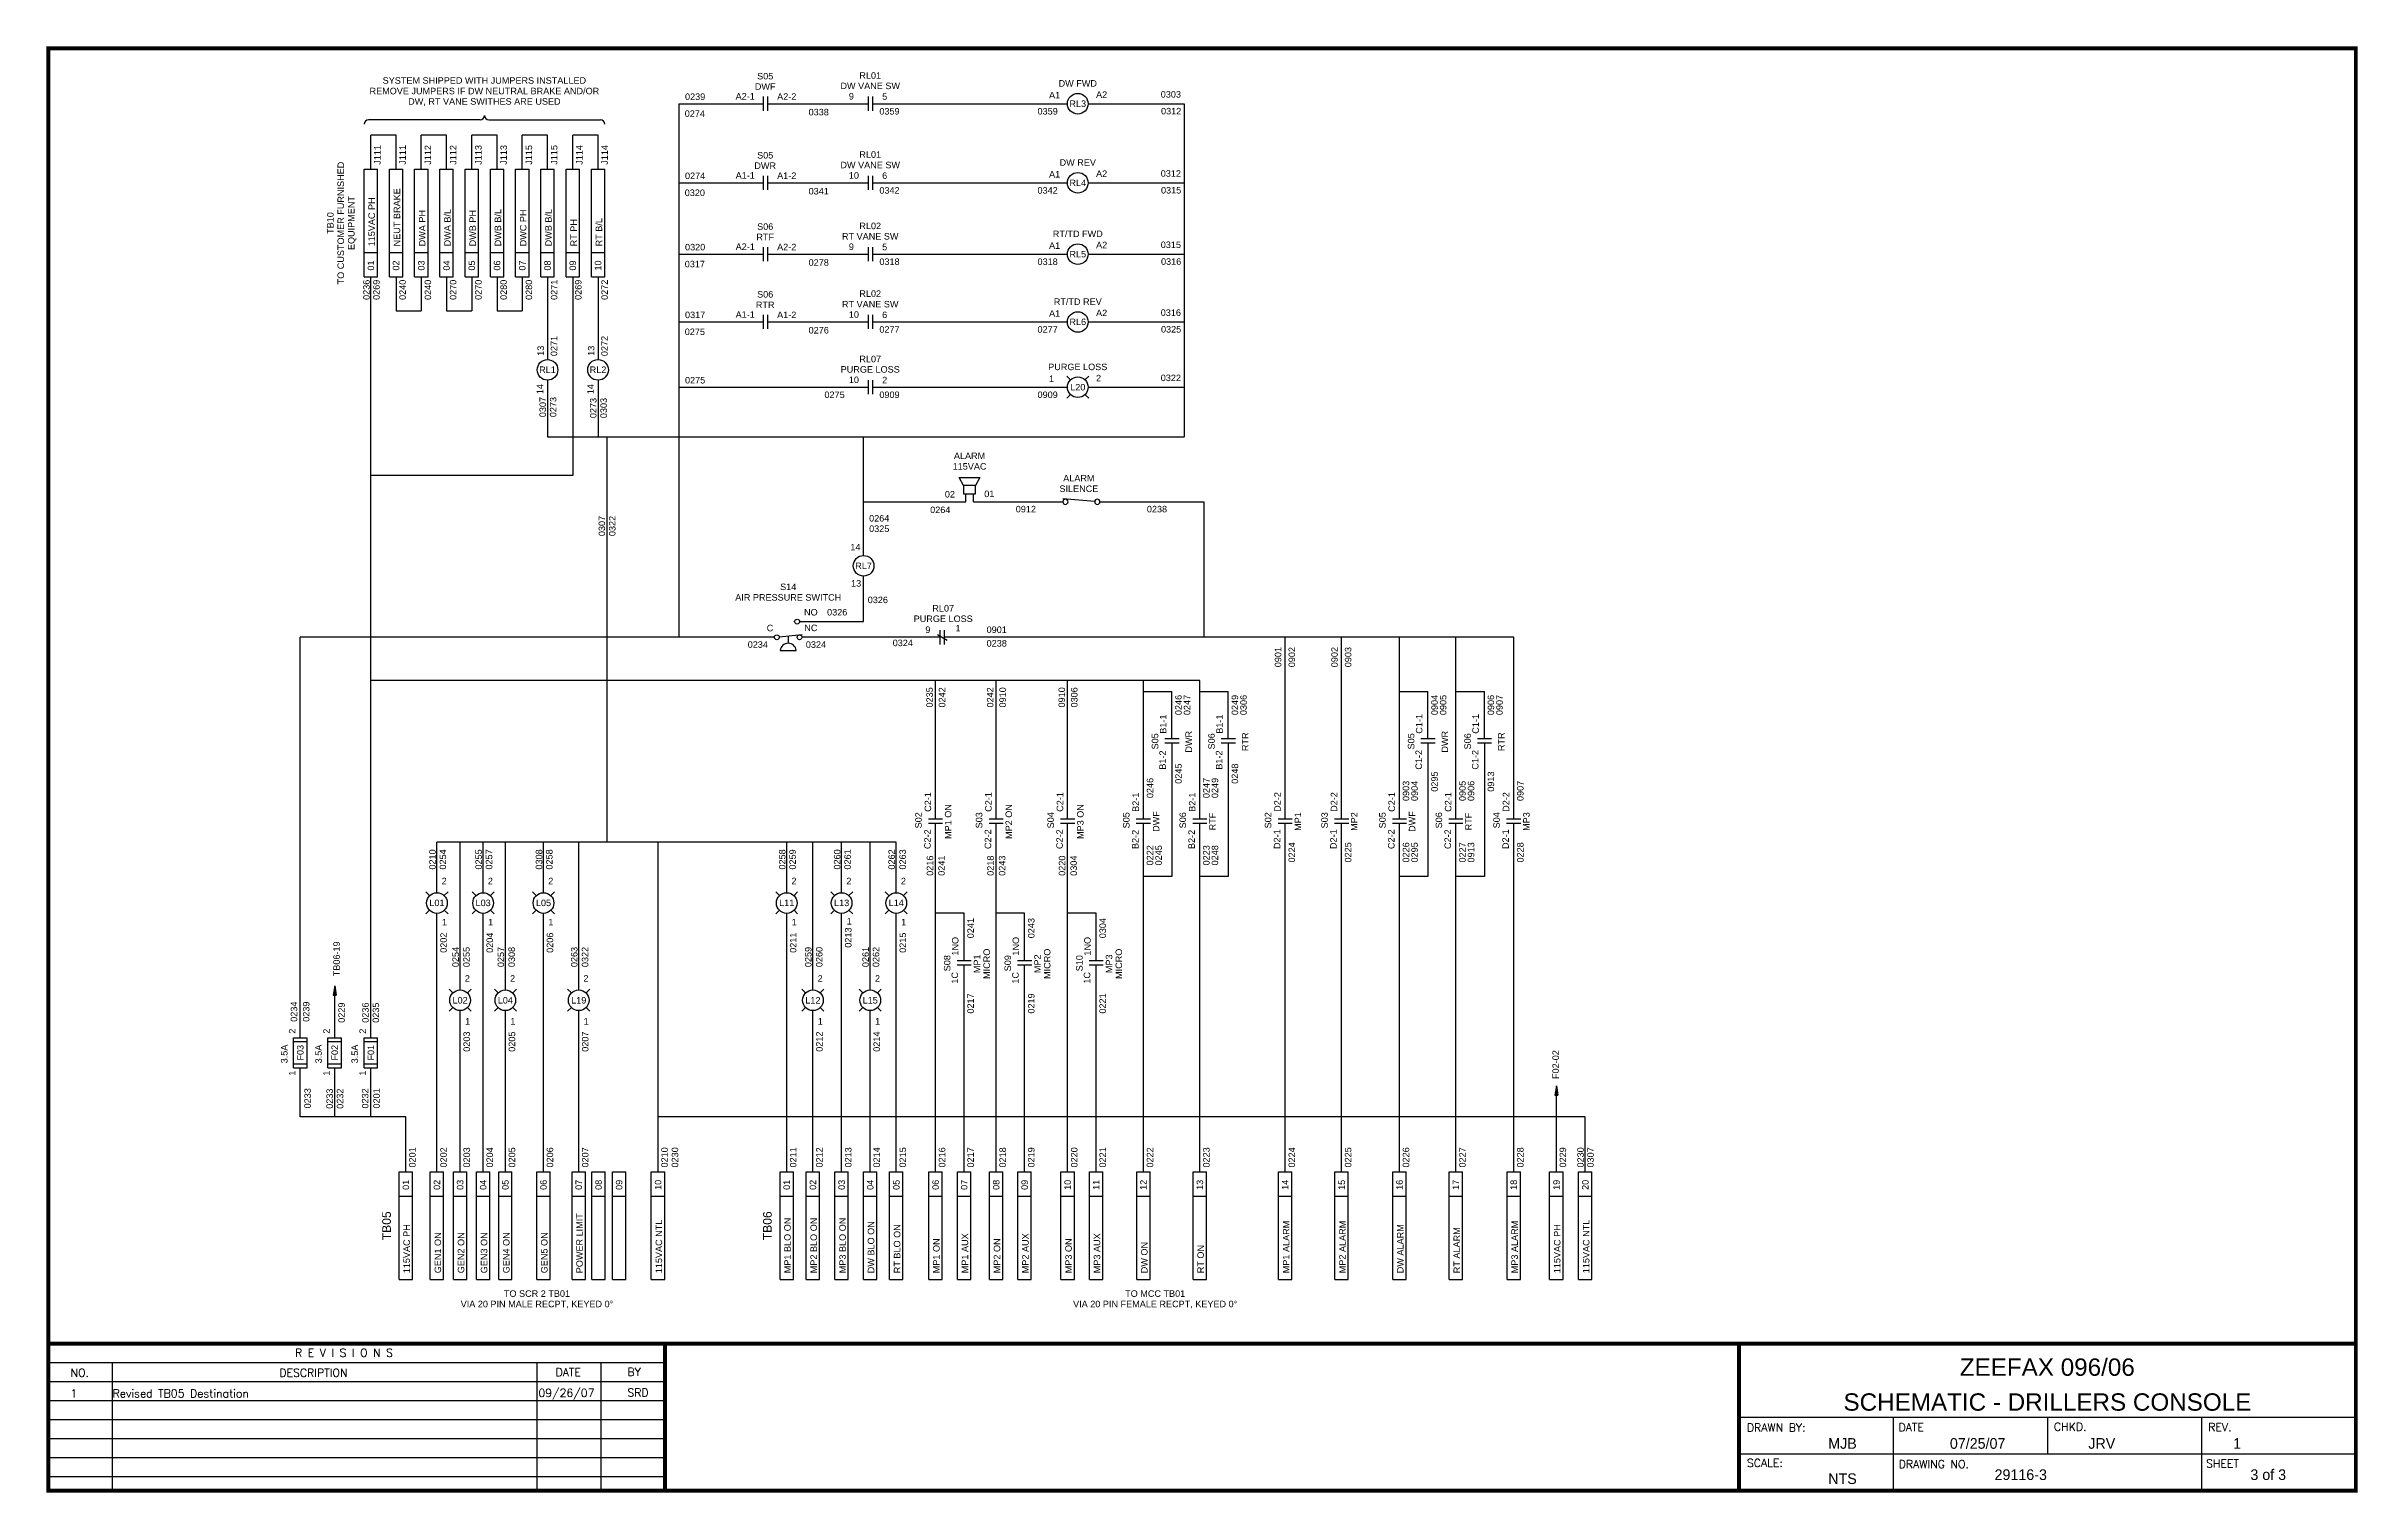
# Model space of a CAD drawing. Extents: x 0.7 to 17.4, y -1.5 to 8.9.
import ezdxf
from ezdxf.enums import TextEntityAlignment as Align

# ---------------------------------------------------------------- set-up
doc = ezdxf.new("R2010")
doc.units = 0
doc.header["$MEASUREMENT"] = 0
doc.layers.get('0').update_dxf_attribs({"linetype": 'CONTINUOUS'})
doc.layers.add('DRAWING', color=7, linetype='CONTINUOUS')
doc.styles.add('A1', font='A1.shx')
doc.styles.add('ROMAND', font='ROMAND.shx')
doc.styles.get("Standard").update_dxf_attribs({"font": 'ARIAL.TTF'})

# ---------------------------------------------------------------- blocks, each defined once
blk = doc.blocks.new('connection')
blk.add_circle((0.074, 0), 0.0744)
blk = doc.blocks.new('pot_arrow')
blk.add_hatch(color=256).paths.add_polyline_path([(-0.068, 0.011), (-0.068, -0.011), (0, 0)])
for p, q in [((-0.068, 0.011), (-0.068, -0.011)), ((0, 0), (-0.068, 0.011)), ((0, 0), (-0.068, -0.011))]:
    blk.add_line(p, q)
blk = doc.blocks.new('npcap')
for p, q in [((0, 0.051), (0, -0.051)), ((0.031, 0.051), (0.031, -0.051))]:
    blk.add_line(p, q)
blk = doc.blocks.new('N_C_contact')
for p, q in [((0.051, 0.031), (-0.051, 0.031)), ((0.051, 0), (-0.051, 0)), ((-0.02, -0.019), (0.02, 0.05))]:
    blk.add_line(p, q)
blk = doc.blocks.new('switch_nc')
blk.add_line((0.019, 0.002), (0.249, 0.02))
at = {"xscale": 0.25, "yscale": 0.25, "zscale": 0.25, "rotation": 90}
for p in [(0, -0.019), (0.23, -0.019)]:
    blk.add_blockref('connection', p, dxfattribs=at)

msp = doc.modelspace()

# ---------------------------------------------------------------- linework, layer by layer
at = {"color": 7}
for p, q in [((0.761, -0.434), (0.761, -1.494)), ((0.761, -0.571), (5.207, -0.571)), ((1.222, -0.571), (1.222, -1.494)), ((4.284, -0.571), (4.284, -1.494)), ((4.745, -0.571), (4.745, -1.494)), ((0.761, -0.708), (5.207, -0.708)), ((0.761, -0.845), (5.207, -0.845)), ((0.761, -0.982), (5.207, -0.982)), ((12.948, -0.964), (17.394, -0.964)), ((14.06, -0.964), (14.06, -1.494)), ((15.171, -0.964), (15.171, -1.229)), ((16.282, -0.964), (16.282, -1.494)), ((0.761, -1.119), (5.207, -1.119)), ((0.761, -1.255), (5.207, -1.255)), ((12.948, -1.229), (17.394, -1.229)), ((0.761, -1.392), (5.207, -1.392))]:
    msp.add_line(p, q, dxfattribs=at)
at = {"color": 7, "const_width": 0.0288}
msp.add_lwpolyline([(17.394, -1.494), (17.394, 8.901), (0.761, 8.901), (0.761, -1.494)], close=True, dxfattribs=at)
for points in [[(0.761, -0.434), (17.394, -0.434)], [(5.207, -0.434), (5.207, -1.494)], [(12.948, -1.494), (12.948, -0.434)]]:
    msp.add_lwpolyline(points, dxfattribs=at)
at = {"layer": 'DRAWING', "color": 7}
for p, q in [((5.306, 8.501), (5.306, 4.656)), ((5.306, 8.501), (5.914, 8.501)), ((5.945, 8.501), (6.671, 8.501)), ((6.702, 8.501), (8.107, 8.501)), ((8.256, 8.501), (8.949, 8.501)), ((8.949, 8.501), (8.949, 6.1)), ((3.038, 8.354), (3.038, 8.354)), ((3.874, 8.385), (3.069, 8.385)), ((3.905, 8.416), (3.905, 8.416)), ((3.905, 8.416), (3.905, 8.416)), ((3.937, 8.385), (4.741, 8.385)), ((4.772, 8.354), (4.772, 8.354)), ((3.087, 8.029), (3.087, 8.274)), ((3.268, 8.274), (3.087, 8.274)), ((3.268, 8.029), (3.268, 8.274)), ((3.45, 8.029), (3.45, 8.274)), ((3.632, 8.274), (3.45, 8.274)), ((3.632, 8.029), (3.632, 8.274)), ((3.814, 8.029), (3.814, 8.274)), ((3.996, 8.274), (3.814, 8.274)), ((3.996, 8.029), (3.996, 8.274)), ((4.178, 8.029), (4.178, 8.274)), ((4.36, 8.274), (4.178, 8.274)), ((4.36, 8.029), (4.36, 8.274)), ((4.542, 8.029), (4.542, 8.274)), ((4.724, 8.274), (4.542, 8.274)), ((4.724, 8.029), (4.724, 8.274)), ((3.038, 7.253), (3.038, 8.029)), ((3.038, 8.029), (3.135, 8.029)), ((3.135, 7.253), (3.135, 8.029)), ((3.22, 7.253), (3.22, 8.029)), ((3.22, 8.029), (3.317, 8.029)), ((3.317, 7.253), (3.317, 8.029)), ((3.402, 7.253), (3.402, 8.029)), ((3.402, 8.029), (3.499, 8.029)), ((3.499, 7.253), (3.499, 8.029)), ((3.584, 7.253), (3.584, 8.029)), ((3.584, 8.029), (3.681, 8.029)), ((3.681, 7.253), (3.681, 8.029)), ((3.766, 7.253), (3.766, 8.029)), ((3.766, 8.029), (3.863, 8.029)), ((3.863, 7.253), (3.863, 8.029)), ((3.948, 7.253), (3.948, 8.029)), ((3.948, 8.029), (4.045, 8.029)), ((4.045, 7.253), (4.045, 8.029)), ((4.13, 7.253), (4.13, 8.029)), ((4.13, 8.029), (4.227, 8.029)), ((4.227, 7.253), (4.227, 8.029)), ((4.312, 7.253), (4.312, 8.029)), ((4.312, 8.029), (4.408, 8.029)), ((4.408, 7.253), (4.408, 8.029)), ((4.494, 7.253), (4.494, 8.029)), ((4.494, 8.029), (4.59, 8.029)), ((4.59, 7.253), (4.59, 8.029)), ((4.676, 7.253), (4.676, 8.029)), ((4.676, 8.029), (4.772, 8.029)), ((4.772, 7.253), (4.772, 8.029)), ((5.306, 7.931), (5.914, 7.931)), ((5.945, 7.931), (6.671, 7.931)), ((6.702, 7.931), (8.107, 7.931)), ((8.256, 7.931), (8.949, 7.931)), ((3.038, 7.428), (3.135, 7.428)), ((3.22, 7.428), (3.317, 7.428)), ((3.402, 7.428), (3.499, 7.428)), ((3.584, 7.428), (3.681, 7.428)), ((3.766, 7.428), (3.863, 7.428)), ((3.948, 7.428), (4.045, 7.428)), ((4.13, 7.428), (4.227, 7.428)), ((4.312, 7.428), (4.408, 7.428)), ((4.494, 7.428), (4.59, 7.428)), ((4.676, 7.428), (4.772, 7.428)), ((5.306, 7.417), (5.914, 7.417)), ((5.945, 7.417), (6.671, 7.417)), ((6.702, 7.417), (8.107, 7.417)), ((8.256, 7.417), (8.949, 7.417)), ((3.038, 7.253), (3.135, 7.253)), ((3.087, 1.77), (3.087, 7.253)), ((3.22, 7.253), (3.317, 7.253)), ((3.268, 7.253), (3.268, 7.008)), ((3.402, 7.253), (3.499, 7.253)), ((3.45, 7.253), (3.45, 7.008)), ((3.584, 7.253), (3.681, 7.253)), ((3.632, 7.253), (3.632, 7.008)), ((3.766, 7.253), (3.863, 7.253)), ((3.814, 7.253), (3.814, 7.008)), ((3.948, 7.253), (4.045, 7.253)), ((3.996, 7.253), (3.996, 7.008)), ((4.13, 7.253), (4.227, 7.253)), ((4.178, 7.253), (4.178, 7.008)), ((4.312, 7.253), (4.408, 7.253)), ((4.36, 7.253), (4.36, 6.658)), ((4.494, 7.253), (4.59, 7.253)), ((4.542, 7.253), (4.542, 5.825)), ((4.676, 7.253), (4.772, 7.253)), ((4.724, 7.253), (4.724, 6.658)), ((3.268, 7.008), (3.45, 7.008)), ((3.632, 7.008), (3.814, 7.008)), ((3.996, 7.008), (4.178, 7.008)), ((5.306, 6.929), (5.914, 6.929)), ((5.945, 6.929), (6.671, 6.929)), ((6.702, 6.929), (8.107, 6.929)), ((8.256, 6.929), (8.949, 6.929)), ((4.36, 6.509), (4.36, 6.1)), ((4.724, 6.509), (4.724, 6.1)), ((8.129, 6.511), (8.102, 6.538)), ((8.234, 6.511), (8.261, 6.538)), ((5.306, 6.458), (6.671, 6.458)), ((6.702, 6.458), (8.107, 6.458)), ((8.129, 6.406), (8.102, 6.379)), ((8.234, 6.406), (8.261, 6.379)), ((8.256, 6.458), (8.949, 6.458)), ((4.36, 6.1), (8.949, 6.1)), ((4.789, 3.18), (4.789, 6.1)), ((6.638, 5.245), (6.638, 6.1)), ((3.087, 5.825), (4.546, 5.825)), ((7.327, 5.808), (7.477, 5.808)), ((7.358, 5.749), (7.327, 5.808)), ((7.358, 5.749), (7.358, 5.689)), ((7.446, 5.749), (7.358, 5.749)), ((7.358, 5.689), (7.446, 5.689)), ((7.374, 5.633), (7.374, 5.689)), ((7.431, 5.633), (7.431, 5.689)), ((7.477, 5.808), (7.446, 5.749)), ((7.446, 5.689), (7.446, 5.749)), ((6.638, 5.633), (7.374, 5.633)), ((7.431, 5.633), (8.075, 5.633)), ((8.342, 5.633), (9.091, 5.633)), ((9.091, 5.633), (9.091, 4.656)), ((6.638, 4.769), (6.638, 5.097)), ((6.03, 4.658), (6.195, 4.675)), ((6.177, 4.769), (6.638, 4.769)), ((5.995, 4.656), (2.578, 4.656)), ((2.578, 1.77), (2.578, 4.656)), ((6.037, 4.561), (6.153, 4.561)), ((6.095, 4.665), (6.095, 4.612)), ((7.191, 4.656), (6.195, 4.656)), ((11.324, 4.656), (7.222, 4.656)), ((9.677, 3.347), (9.677, 4.656)), ((10.084, 3.347), (10.084, 4.656)), ((10.501, 3.347), (10.501, 4.656)), ((10.907, 3.347), (10.907, 4.656)), ((11.324, 3.347), (11.324, 4.656)), ((9.062, 4.345), (3.087, 4.345)), ((7.157, 3.347), (7.157, 4.345)), ((7.594, 3.347), (7.594, 4.345)), ((8.109, 3.347), (8.109, 4.345)), ((8.655, 3.347), (8.655, 4.345)), ((9.062, 3.347), (9.062, 4.345)), ((8.655, 4.266), (8.861, 4.266)), ((8.861, 3.923), (8.861, 4.266)), ((9.062, 4.266), (9.267, 4.266)), ((9.267, 3.923), (9.267, 4.266)), ((10.501, 4.266), (10.706, 4.266)), ((10.706, 3.923), (10.706, 4.266)), ((10.907, 4.266), (11.113, 4.266)), ((11.113, 3.923), (11.113, 4.266)), ((8.861, 3.892), (8.861, 2.933)), ((9.267, 3.892), (9.267, 2.933)), ((10.706, 3.892), (10.706, 2.933)), ((11.113, 3.892), (11.113, 2.933)), ((3.563, 2.816), (3.563, 3.18)), ((6.874, 3.18), (3.563, 3.18)), ((3.73, 2.115), (3.73, 3.18)), ((3.896, 2.816), (3.896, 3.18)), ((4.056, 2.115), (4.056, 3.18)), ((4.331, 2.816), (4.331, 3.18)), ((4.585, 2.115), (4.585, 3.18)), ((5.157, 0.803), (5.157, 3.18)), ((6.084, 2.816), (6.084, 3.18)), ((6.273, 2.115), (6.273, 3.18)), ((6.48, 2.816), (6.48, 3.18)), ((6.686, 2.115), (6.686, 3.18)), ((6.874, 2.816), (6.874, 3.18)), ((7.157, 0.803), (7.157, 3.316)), ((7.594, 0.803), (7.594, 3.316)), ((8.109, 0.803), (8.109, 3.316)), ((8.655, 0.803), (8.655, 3.316)), ((9.062, 2.14), (9.062, 3.316)), ((9.677, 0.803), (9.677, 3.316)), ((10.084, 0.803), (10.084, 3.316)), ((10.501, 0.803), (10.501, 3.316)), ((10.907, 2.248), (10.907, 3.316)), ((11.324, 0.803), (11.324, 3.316)), ((8.861, 2.933), (8.655, 2.933)), ((9.267, 2.933), (9.062, 2.933)), ((10.706, 2.933), (10.501, 2.933)), ((11.113, 2.933), (10.907, 2.933)), ((3.51, 2.794), (3.484, 2.821)), ((3.51, 2.689), (3.484, 2.662)), ((3.563, 0.803), (3.563, 2.667)), ((3.616, 2.794), (3.643, 2.821)), ((3.616, 2.689), (3.643, 2.662)), ((3.844, 2.794), (3.817, 2.821)), ((3.844, 2.689), (3.817, 2.662)), ((3.896, 0.803), (3.896, 2.667)), ((3.949, 2.794), (3.976, 2.821)), ((3.949, 2.689), (3.976, 2.662)), ((4.278, 2.794), (4.251, 2.821)), ((4.278, 2.689), (4.251, 2.662)), ((4.331, 0.803), (4.331, 2.667)), ((4.384, 2.794), (4.41, 2.821)), ((4.384, 2.689), (4.41, 2.662)), ((6.031, 2.794), (6.005, 2.821)), ((6.031, 2.689), (6.005, 2.662)), ((6.084, 0.803), (6.084, 2.667)), ((6.137, 2.794), (6.163, 2.821)), ((6.137, 2.689), (6.163, 2.662)), ((6.428, 2.794), (6.401, 2.821)), ((6.428, 2.689), (6.401, 2.662)), ((6.48, 0.803), (6.48, 2.667)), ((6.533, 2.794), (6.56, 2.821)), ((6.533, 2.689), (6.56, 2.662)), ((6.821, 2.794), (6.794, 2.821)), ((6.821, 2.689), (6.794, 2.662)), ((6.874, 0.803), (6.874, 2.667)), ((6.926, 2.794), (6.953, 2.821)), ((6.926, 2.689), (6.953, 2.662)), ((7.363, 2.667), (7.157, 2.667)), ((7.363, 2.324), (7.363, 2.667)), ((7.799, 2.667), (7.594, 2.667)), ((7.799, 2.324), (7.799, 2.667)), ((8.315, 2.667), (8.109, 2.667)), ((8.315, 2.324), (8.315, 2.667)), ((7.363, 0.803), (7.363, 2.293)), ((7.799, 0.803), (7.799, 2.293)), ((8.315, 0.803), (8.315, 2.293)), ((9.062, 0.803), (9.062, 2.217)), ((10.907, 0.803), (10.907, 2.302)), ((2.826, 1.77), (2.826, 2.145)), ((3.678, 2.093), (3.651, 2.12)), ((3.783, 2.093), (3.81, 2.12)), ((4.004, 2.093), (3.977, 2.12)), ((4.109, 2.093), (4.136, 2.12)), ((4.532, 2.093), (4.505, 2.12)), ((4.638, 2.093), (4.664, 2.12)), ((6.22, 2.093), (6.193, 2.12)), ((6.325, 2.093), (6.352, 2.12)), ((6.633, 2.093), (6.606, 2.12)), ((6.738, 2.093), (6.765, 2.12)), ((3.678, 1.988), (3.651, 1.961)), ((3.73, 0.803), (3.73, 1.966)), ((3.783, 1.988), (3.81, 1.961)), ((4.004, 1.988), (3.977, 1.961)), ((4.056, 0.803), (4.056, 1.966)), ((4.109, 1.988), (4.136, 1.961)), ((4.532, 1.988), (4.505, 1.961)), ((4.585, 0.803), (4.585, 1.966)), ((4.638, 1.988), (4.664, 1.961)), ((6.22, 1.988), (6.193, 1.961)), ((6.273, 0.803), (6.273, 1.966)), ((6.325, 1.988), (6.352, 1.961)), ((6.633, 1.988), (6.606, 1.961)), ((6.686, 0.803), (6.686, 1.966)), ((6.738, 1.988), (6.765, 1.961)), ((2.53, 1.554), (2.53, 1.77)), ((2.53, 1.77), (2.627, 1.77)), ((2.53, 1.742), (2.627, 1.742)), ((2.627, 1.554), (2.627, 1.77)), ((2.777, 1.554), (2.777, 1.77)), ((2.777, 1.77), (2.874, 1.77)), ((2.777, 1.742), (2.874, 1.742)), ((2.874, 1.554), (2.874, 1.77)), ((3.038, 1.554), (3.038, 1.77)), ((3.038, 1.77), (3.135, 1.77)), ((3.038, 1.742), (3.135, 1.742)), ((3.135, 1.554), (3.135, 1.77)), ((2.53, 1.583), (2.627, 1.583)), ((2.53, 1.554), (2.627, 1.554)), ((2.578, 1.199), (2.578, 1.554)), ((2.777, 1.583), (2.874, 1.583)), ((2.777, 1.554), (2.874, 1.554)), ((2.826, 1.199), (2.826, 1.554)), ((3.038, 1.583), (3.135, 1.583)), ((3.038, 1.554), (3.135, 1.554)), ((3.087, 1.199), (3.087, 1.554)), ((11.632, 0.803), (11.632, 1.424)), ((3.339, 1.199), (2.578, 1.199)), ((3.339, 0.803), (3.339, 1.199)), ((11.84, 1.2), (5.157, 1.2)), ((11.84, 0.803), (11.84, 1.2)), ((3.29, 0.027), (3.29, 0.803)), ((3.29, 0.803), (3.387, 0.803)), ((3.387, 0.027), (3.387, 0.803)), ((3.515, 0.027), (3.515, 0.803)), ((3.515, 0.803), (3.611, 0.803)), ((3.611, 0.027), (3.611, 0.803)), ((3.682, 0.027), (3.682, 0.803)), ((3.682, 0.803), (3.778, 0.803)), ((3.778, 0.027), (3.778, 0.803)), ((3.848, 0.027), (3.848, 0.803)), ((3.848, 0.803), (3.945, 0.803)), ((3.945, 0.027), (3.945, 0.803)), ((4.008, 0.027), (4.008, 0.803)), ((4.008, 0.803), (4.104, 0.803)), ((4.104, 0.027), (4.104, 0.803)), ((4.283, 0.027), (4.283, 0.803)), ((4.283, 0.803), (4.379, 0.803)), ((4.379, 0.027), (4.379, 0.803)), ((4.537, 0.027), (4.537, 0.803)), ((4.537, 0.803), (4.633, 0.803)), ((4.633, 0.027), (4.633, 0.803)), ((4.68, 0.027), (4.68, 0.803)), ((4.68, 0.803), (4.776, 0.803)), ((4.776, 0.027), (4.776, 0.803)), ((4.828, 0.027), (4.828, 0.803)), ((4.828, 0.803), (4.924, 0.803)), ((4.924, 0.027), (4.924, 0.803)), ((5.108, 0.027), (5.108, 0.803)), ((5.108, 0.803), (5.205, 0.803)), ((5.205, 0.027), (5.205, 0.803)), ((6.036, 0.027), (6.036, 0.803)), ((6.036, 0.803), (6.132, 0.803)), ((6.132, 0.027), (6.132, 0.803)), ((6.225, 0.027), (6.225, 0.803)), ((6.225, 0.803), (6.321, 0.803)), ((6.321, 0.027), (6.321, 0.803)), ((6.432, 0.027), (6.432, 0.803)), ((6.432, 0.803), (6.528, 0.803)), ((6.528, 0.027), (6.528, 0.803)), ((6.637, 0.027), (6.637, 0.803)), ((6.637, 0.803), (6.734, 0.803)), ((6.734, 0.027), (6.734, 0.803)), ((6.825, 0.027), (6.825, 0.803)), ((6.825, 0.803), (6.922, 0.803)), ((6.922, 0.027), (6.922, 0.803)), ((7.109, 0.027), (7.109, 0.803)), ((7.109, 0.803), (7.205, 0.803)), ((7.205, 0.027), (7.205, 0.803)), ((7.314, 0.027), (7.314, 0.803)), ((7.314, 0.803), (7.411, 0.803)), ((7.411, 0.027), (7.411, 0.803)), ((7.545, 0.027), (7.545, 0.803)), ((7.545, 0.803), (7.642, 0.803)), ((7.642, 0.027), (7.642, 0.803)), ((7.751, 0.027), (7.751, 0.803)), ((7.751, 0.803), (7.847, 0.803)), ((7.847, 0.027), (7.847, 0.803)), ((8.061, 0.027), (8.061, 0.803)), ((8.061, 0.803), (8.158, 0.803)), ((8.158, 0.027), (8.158, 0.803)), ((8.267, 0.027), (8.267, 0.803)), ((8.267, 0.803), (8.363, 0.803)), ((8.363, 0.027), (8.363, 0.803)), ((8.607, 0.027), (8.607, 0.803)), ((8.607, 0.803), (8.703, 0.803)), ((8.703, 0.027), (8.703, 0.803)), ((9.014, 0.027), (9.014, 0.803)), ((9.014, 0.803), (9.11, 0.803)), ((9.11, 0.027), (9.11, 0.803)), ((9.629, 0.027), (9.629, 0.803)), ((9.629, 0.803), (9.725, 0.803)), ((9.725, 0.027), (9.725, 0.803)), ((10.036, 0.027), (10.036, 0.803)), ((10.036, 0.803), (10.132, 0.803)), ((10.132, 0.027), (10.132, 0.803)), ((10.452, 0.027), (10.452, 0.803)), ((10.452, 0.803), (10.549, 0.803)), ((10.549, 0.027), (10.549, 0.803)), ((10.859, 0.027), (10.859, 0.803)), ((10.859, 0.803), (10.956, 0.803)), ((10.956, 0.027), (10.956, 0.803)), ((11.276, 0.027), (11.276, 0.803)), ((11.276, 0.803), (11.372, 0.803)), ((11.372, 0.027), (11.372, 0.803)), ((11.583, 0.027), (11.583, 0.803)), ((11.583, 0.803), (11.68, 0.803)), ((11.68, 0.027), (11.68, 0.803)), ((11.792, 0.027), (11.792, 0.803)), ((11.792, 0.803), (11.888, 0.803)), ((11.888, 0.027), (11.888, 0.803)), ((3.29, 0.628), (3.387, 0.628)), ((3.515, 0.628), (3.611, 0.628)), ((3.682, 0.628), (3.778, 0.628)), ((3.848, 0.628), (3.945, 0.628)), ((4.008, 0.628), (4.104, 0.628)), ((4.283, 0.628), (4.379, 0.628)), ((4.537, 0.628), (4.633, 0.628)), ((4.68, 0.628), (4.776, 0.628)), ((4.828, 0.628), (4.924, 0.628)), ((5.108, 0.628), (5.205, 0.628)), ((6.036, 0.628), (6.132, 0.628)), ((6.225, 0.628), (6.321, 0.628)), ((6.432, 0.628), (6.528, 0.628)), ((6.637, 0.628), (6.734, 0.628)), ((6.825, 0.628), (6.922, 0.628)), ((7.109, 0.628), (7.205, 0.628)), ((7.314, 0.628), (7.411, 0.628)), ((7.545, 0.628), (7.642, 0.628)), ((7.751, 0.628), (7.847, 0.628)), ((8.061, 0.628), (8.158, 0.628)), ((8.267, 0.628), (8.363, 0.628)), ((8.607, 0.628), (8.703, 0.628)), ((9.014, 0.628), (9.11, 0.628)), ((9.629, 0.628), (9.725, 0.628)), ((10.036, 0.628), (10.132, 0.628)), ((10.452, 0.628), (10.549, 0.628)), ((10.859, 0.628), (10.956, 0.628)), ((11.276, 0.628), (11.372, 0.628)), ((11.583, 0.628), (11.68, 0.628)), ((11.792, 0.628), (11.888, 0.628)), ((3.29, 0.027), (3.387, 0.027)), ((3.515, 0.027), (3.611, 0.027)), ((3.682, 0.027), (3.778, 0.027)), ((3.848, 0.027), (3.945, 0.027)), ((4.008, 0.027), (4.104, 0.027)), ((4.283, 0.027), (4.379, 0.027)), ((4.537, 0.027), (4.633, 0.027)), ((4.68, 0.027), (4.776, 0.027)), ((4.828, 0.027), (4.924, 0.027)), ((5.108, 0.027), (5.205, 0.027)), ((6.036, 0.027), (6.132, 0.027)), ((6.225, 0.027), (6.321, 0.027)), ((6.432, 0.027), (6.528, 0.027)), ((6.637, 0.027), (6.734, 0.027)), ((6.825, 0.027), (6.922, 0.027)), ((7.109, 0.027), (7.205, 0.027)), ((7.314, 0.027), (7.411, 0.027)), ((7.545, 0.027), (7.642, 0.027)), ((7.751, 0.027), (7.847, 0.027)), ((8.061, 0.027), (8.158, 0.027)), ((8.267, 0.027), (8.363, 0.027)), ((8.607, 0.027), (8.703, 0.027)), ((9.014, 0.027), (9.11, 0.027)), ((9.629, 0.027), (9.725, 0.027)), ((10.036, 0.027), (10.132, 0.027)), ((10.452, 0.027), (10.549, 0.027)), ((10.859, 0.027), (10.956, 0.027)), ((11.276, 0.027), (11.372, 0.027)), ((11.583, 0.027), (11.68, 0.027)), ((11.792, 0.027), (11.888, 0.027))]:
    msp.add_line(p, q, dxfattribs=at)
for centre in [(6.013, 4.656), (6.159, 4.769), (6.177, 4.656)]:
    msp.add_circle(centre, 0.0176, dxfattribs=at)
for centre, radius, start, end in [((3.069, 8.354), 0.0312, 90, 180), ((3.874, 8.416), 0.0312, 270, 0), ((3.937, 8.416), 0.0312, 180, 270), ((4.741, 8.354), 0.0312, 0, 90), ((6.095, 4.554), 0.0587, 6.9651, 173.0349)]:
    msp.add_arc(centre, radius, start, end, dxfattribs=at)

# ---------------------------------------------------------------- block references
for p in [(5.914, 8.501), (6.671, 8.501), (5.914, 7.931), (6.671, 7.931), (5.914, 7.417), (6.671, 7.417), (5.914, 6.929), (6.671, 6.929), (6.671, 6.458)]:
    msp.add_blockref('npcap', p, dxfattribs=at)
for name, p, rotation in [('connection', (8.182, 8.427), 90), ('connection', (8.182, 7.857), 90), ('connection', (8.182, 7.343), 90), ('connection', (8.182, 6.854), 90), ('connection', (4.36, 6.509), 90), ('connection', (4.724, 6.509), 90), ('connection', (8.182, 6.384), 90), ('connection', (6.638, 5.097), 90), ('N_C_contact', (7.191, 4.656), 270), ('npcap', (8.861, 3.923), 270), ('npcap', (9.267, 3.923), 270), ('npcap', (10.706, 3.923), 270), ('npcap', (11.113, 3.923), 270), ('npcap', (7.157, 3.316), 90), ('npcap', (7.594, 3.316), 90), ('npcap', (8.109, 3.316), 90), ('npcap', (8.655, 3.316), 90), ('npcap', (9.062, 3.316), 90), ('npcap', (9.677, 3.316), 90), ('npcap', (10.084, 3.316), 90), ('npcap', (10.501, 3.316), 90), ('npcap', (10.907, 3.316), 90), ('npcap', (11.324, 3.316), 90), ('connection', (3.563, 2.667), 90), ('connection', (3.896, 2.667), 90), ('connection', (4.331, 2.667), 90), ('connection', (6.084, 2.667), 90), ('connection', (6.48, 2.667), 90), ('connection', (6.874, 2.667), 90), ('npcap', (7.363, 2.324), 270), ('npcap', (7.799, 2.324), 270), ('npcap', (8.315, 2.324), 270), ('pot_arrow', (2.826, 2.145), 90), ('connection', (3.73, 1.966), 90), ('connection', (4.056, 1.966), 90), ('connection', (4.585, 1.966), 90), ('connection', (6.273, 1.966), 90), ('connection', (6.686, 1.966), 90), ('pot_arrow', (11.632, 1.424), 90)]:
    msp.add_blockref(name, p, dxfattribs=dict(at, rotation=rotation))
at = {"layer": 'DRAWING', "color": 7, "xscale": -1}
msp.add_blockref('switch_nc', (8.323, 5.633), dxfattribs=at)

# ---------------------------------------------------------------- texts
at = {"color": 7}
for s, height, style, p in [('R E V I S I O N S', 0.05763, 'ROMAND', (2.54, -0.529)), ('NO.', 0.0576, 'ROMAND', (0.922, -0.673)), ('DESCRIPTION', 0.05763, 'ROMAND', (2.427, -0.673)), ('DATE', 0.0576, 'ROMAND', (4.418, -0.669)), ('BY', 0.0576, 'ROMAND', (4.936, -0.667)), ('1', 0.0576, 'ROMAND', (0.922, -0.822)), ('Revised TB05 Destination', 0.05763, 'ROMAND', (1.225, -0.822)), ('09/26/07', 0.0576, 'ROMAND', (4.294, -0.818)), ('SRD', 0.0576, 'ROMAND', (4.936, -0.816)), ('DRAWN BY:', 0.0576, 'ROMAND', (13.005, -1.068)), ('MJB', 0.0769, 'A1', (13.591, -1.192)), ('DATE', 0.0576, 'ROMAND', (14.098, -1.066)), ('07/25/07', 0.0769, 'A1', (14.468, -1.192)), ('CHKD.', 0.0576, 'ROMAND', (15.218, -1.062)), ('JRV', 0.0769, 'A1', (15.466, -1.192)), ('REV.', 0.0576, 'ROMAND', (16.33, -1.065)), ('1', 0.0769, 'A1', (16.51, -1.192)), ('SCALE:', 0.0576, 'ROMAND', (13.005, -1.323)), ('DRAWING NO.', 0.05763, 'ROMAND', (14.099, -1.331)), ('SHEET', 0.0576, 'ROMAND', (16.314, -1.327)), ('NTS', 0.0769, 'A1', (13.591, -1.446)), ('29116-3', 0.0769, 'A1', (14.79, -1.417)), ('3 of 3', 0.0769, 'A1', (16.634, -1.417))]:
    msp.add_text(s, height=height, dxfattribs=dict(at, style=style)).set_placement(p)
at = {"layer": 'DRAWING', "color": 7}
for s, height, p in [('SYSTEM SHIPPED WITH JUMPERS INSTALLED', 0.04688, (3.905, 8.645)), ('S05', 0.0469, (5.929, 8.676)), ('RL01', 0.0469, (6.686, 8.681)), ('DW FWD', 0.0469, (8.182, 8.624)), ('REMOVE JUMPERS IF DW NEUTRAL BRAKE AND/OR', 0.04688, (3.905, 8.569)), ('DW, RT VANE SWITHES ARE USED', 0.04688, (3.905, 8.494)), ('DWF', 0.0469, (5.929, 8.601)), ('DW VANE SW', 0.0469, (6.686, 8.606)), ('DWR', 0.0469, (5.929, 8.031)), ('S05', 0.0469, (5.929, 8.106)), ('DW VANE SW', 0.0469, (6.686, 8.036)), ('RL01', 0.0469, (6.686, 8.111)), ('DW REV', 0.0469, (8.182, 8.054)), ('RTF', 0.0469, (5.929, 7.517)), ('S06', 0.0469, (5.929, 7.592)), ('RT VANE SW', 0.0469, (6.686, 7.522)), ('RL02', 0.0469, (6.686, 7.597)), ('RT/TD FWD', 0.0469, (8.182, 7.54)), ('RTR', 0.0469, (5.929, 7.028)), ('S06', 0.0469, (5.929, 7.104)), ('RT VANE SW', 0.0469, (6.686, 7.033)), ('RL02', 0.0469, (6.686, 7.109)), ('RT/TD REV', 0.0469, (8.182, 7.051)), ('RL07', 0.0469, (6.686, 6.638)), ('PURGE LOSS', 0.0469, (6.686, 6.563)), ('PURGE LOSS', 0.0469, (8.182, 6.581)), ('115VAC', 0.0469, (7.402, 5.864)), ('ALARM', 0.0469, (7.402, 5.94)), ('SILENCE', 0.0469, (8.19, 5.703)), ('ALARM', 0.0469, (8.19, 5.779)), ('S14', 0.0469, (6.095, 4.996)), ('AIR PRESSURE SWITCH', 0.04688, (6.095, 4.92)), ('RL07', 0.0469, (7.212, 4.841)), ('PURGE LOSS', 0.0469, (7.212, 4.766)), ('VIA 20 PIN MALE RECPT, KEYED 0%%D', 0.04688, (4.284, -0.172)), ('TO SCR 2 TB01', 0.04688, (4.284, -0.097)), ('VIA 20 PIN FEMALE RECPT, KEYED 0%%D', 0.04688, (8.74, -0.172)), ('TO MCC TB01', 0.04688, (8.74, -0.097))]:
    msp.add_text(s, height=height, dxfattribs=at).set_placement(p, align=Align.CENTER)
for s, p in [('0239', (5.351, 8.528)), ('A2-1', (5.716, 8.531)), ('A2-2', (6.015, 8.529)), ('9', (6.532, 8.531)), ('5', (6.772, 8.529)), ('A1', (7.975, 8.539)), ('A2', (8.314, 8.543)), ('0303', (8.78, 8.545)), ('0274', (5.349, 8.406)), ('0338', (6.242, 8.417)), ('0359', (6.752, 8.423)), ('0359', (7.892, 8.423)), ('0312', (8.782, 8.424)), ('0274', (5.351, 7.958)), ('A1-1', (5.716, 7.961)), ('A1-2', (6.015, 7.959)), ('10', (6.532, 7.961)), ('6', (6.772, 7.959)), ('A1', (7.975, 7.969)), ('A2', (8.314, 7.973)), ('0312', (8.78, 7.975)), ('0320', (5.349, 7.836)), ('0341', (6.242, 7.847)), ('0342', (6.752, 7.853)), ('0342', (7.892, 7.853)), ('0315', (8.782, 7.854)), ('A1', (7.975, 7.455)), ('A2', (8.314, 7.459)), ('0315', (8.78, 7.461)), ('0317', (5.349, 7.322)), ('0320', (5.351, 7.444)), ('A2-1', (5.716, 7.447)), ('A2-2', (6.015, 7.445)), ('0278', (6.242, 7.333)), ('9', (6.532, 7.447)), ('0318', (6.752, 7.339)), ('5', (6.772, 7.445)), ('0318', (7.892, 7.339)), ('0316', (8.782, 7.34)), ('0317', (5.351, 6.956)), ('A1-1', (5.716, 6.958)), ('A1-2', (6.015, 6.956)), ('10', (6.532, 6.958)), ('6', (6.772, 6.956)), ('A1', (7.975, 6.966)), ('A2', (8.314, 6.97)), ('0316', (8.78, 6.972)), ('0275', (5.349, 6.834)), ('0276', (6.242, 6.845)), ('0277', (6.752, 6.851)), ('0277', (7.892, 6.851)), ('0325', (8.782, 6.852)), ('0275', (5.351, 6.485)), ('10', (6.532, 6.488)), ('2', (6.772, 6.486)), ('1', (7.975, 6.496)), ('2', (8.314, 6.5)), ('0322', (8.78, 6.502)), ('0275', (6.356, 6.38)), ('0909', (6.752, 6.38)), ('0909', (7.892, 6.38)), ('02', (7.224, 5.663)), ('01', (7.508, 5.666)), ('0264', (6.678, 5.49)), ('0264', (7.118, 5.551)), ('0912', (7.735, 5.556)), ('0238', (8.68, 5.556)), ('0325', (6.678, 5.415)), ('14', (6.543, 5.282)), ('13', (6.548, 5.021)), ('NO', (6.209, 4.813)), ('0326', (6.375, 4.813)), ('0326', (6.668, 4.902)), ('C', (5.94, 4.699)), ('NC', (6.211, 4.7)), ('9', (7.083, 4.687)), ('1', (7.301, 4.698)), ('0901', (7.525, 4.687)), ('0234', (5.803, 4.58)), ('0324', (6.222, 4.58)), ('0324', (6.848, 4.592)), ('0238', (7.525, 4.589)), ('2', (3.597, 2.876)), ('2', (3.93, 2.876)), ('2', (4.365, 2.876)), ('2', (6.118, 2.876)), ('2', (6.514, 2.876)), ('2', (6.907, 2.876)), ('1', (3.599, 2.58)), ('1', (3.932, 2.58)), ('1', (4.366, 2.58)), ('1', (6.119, 2.58)), ('1', (6.516, 2.586)), ('1', (6.909, 2.58)), ('2', (3.764, 2.174)), ('2', (4.09, 2.174)), ('2', (4.619, 2.174)), ('2', (6.307, 2.174)), ('2', (6.72, 2.174)), ('1', (3.766, 1.865)), ('1', (4.092, 1.865)), ('1', (4.62, 1.865)), ('1', (6.308, 1.865)), ('1', (6.721, 1.865))]:
    msp.add_text(s, height=0.0469, dxfattribs=at).set_placement(p)
for s, p in [('RL3', (8.182, 8.501)), ('RL4', (8.182, 7.931)), ('RL5', (8.182, 7.417)), ('RL6', (8.182, 6.929)), ('RL1', (4.36, 6.584)), ('RL2', (4.724, 6.584)), ('L20', (8.182, 6.458)), ('RL7', (6.638, 5.171)), ('L01', (3.563, 2.742)), ('L03', (3.896, 2.742)), ('L05', (4.331, 2.742)), ('L11', (6.084, 2.742)), ('L13', (6.48, 2.742)), ('L14', (6.874, 2.742)), ('L02', (3.73, 2.04)), ('L04', (4.056, 2.04)), ('L19', (4.585, 2.04)), ('L12', (6.273, 2.04)), ('L15', (6.686, 2.04))]:
    msp.add_text(s, height=0.0469, dxfattribs=at).set_placement(p, align=Align.MIDDLE_CENTER)
for s, height, p in [('J111', 0.0469, (3.157, 8.061)), ('J111', 0.0469, (3.339, 8.061)), ('J112', 0.0469, (3.521, 8.061)), ('J112', 0.0469, (3.703, 8.061)), ('J113', 0.0469, (3.885, 8.061)), ('J113', 0.0469, (4.067, 8.061)), ('J115', 0.0469, (4.249, 8.061)), ('J115', 0.0469, (4.431, 8.061)), ('J114', 0.0469, (4.613, 8.061)), ('J114', 0.0469, (4.795, 8.061)), ('NEUT BRAKE', 0.0469, (3.298, 7.473)), ('115VAC PH', 0.0469, (3.116, 7.473)), ('DWA PH', 0.0469, (3.48, 7.473)), ('DWA B/L', 0.0469, (3.662, 7.473)), ('DWB PH', 0.0469, (3.844, 7.473)), ('DWB B/L', 0.0469, (4.026, 7.473)), ('DWC PH', 0.0469, (4.208, 7.473)), ('DWB B/L', 0.0469, (4.39, 7.473)), ('RT PH', 0.0469, (4.572, 7.473)), ('RT B/L', 0.0469, (4.754, 7.473)), ('0236', 0.0469, (3.078, 7.087)), ('0269', 0.0469, (3.15, 7.087)), ('0240', 0.0469, (3.339, 7.087)), ('0240', 0.0469, (3.521, 7.087)), ('0270', 0.0469, (3.703, 7.087)), ('0270', 0.0469, (3.885, 7.087)), ('0280', 0.0469, (4.067, 7.087)), ('0280', 0.0469, (4.249, 7.087)), ('0271', 0.0469, (4.431, 7.087)), ('0269', 0.0469, (4.605, 7.087)), ('0272', 0.0469, (4.795, 7.087)), ('13', 0.0469, (4.334, 6.684)), ('0271', 0.0469, (4.43, 6.682)), ('13', 0.0469, (4.698, 6.684)), ('0272', 0.0469, (4.794, 6.682)), ('14', 0.0469, (4.329, 6.408)), ('0307', 0.0469, (4.349, 6.242)), ('0273', 0.0469, (4.424, 6.242)), ('14', 0.0469, (4.693, 6.408)), ('0273', 0.0469, (4.713, 6.235)), ('0303', 0.0469, (4.788, 6.235)), ('0307', 0.0469, (4.775, 5.385)), ('0322', 0.0469, (4.85, 5.385)), ('0901', 0.0469, (9.649, 4.44)), ('0902', 0.0469, (9.748, 4.44)), ('0902', 0.0469, (10.056, 4.44)), ('0903', 0.0469, (10.154, 4.44)), ('0235', 0.0469, (7.137, 4.15)), ('0242', 0.0469, (7.227, 4.15)), ('0242', 0.0469, (7.574, 4.15)), ('0910', 0.0469, (7.664, 4.15)), ('0910', 0.0469, (8.09, 4.15)), ('0306', 0.0469, (8.18, 4.15)), ('0246', 0.0469, (8.931, 4.095)), ('0247', 0.0469, (8.993, 4.095)), ('0249', 0.0469, (9.338, 4.095)), ('0306', 0.0469, (9.4, 4.095)), ('0904', 0.0469, (10.777, 4.095)), ('0905', 0.0469, (10.839, 4.095)), ('0906', 0.0469, (11.183, 4.095)), ('0907', 0.0469, (11.245, 4.095)), ('B1-1', 0.0469, (8.821, 3.961)), ('B1-1', 0.0469, (9.227, 3.961)), ('C1-1', 0.0469, (10.666, 3.961)), ('C1-1', 0.0469, (11.073, 3.961)), ('B1-2', 0.0469, (8.817, 3.702)), ('B1-2', 0.0469, (9.224, 3.702)), ('C1-2', 0.0469, (10.663, 3.702)), ('C1-2', 0.0469, (11.07, 3.702)), ('0245', 0.0469, (8.931, 3.6)), ('0248', 0.0469, (9.338, 3.6)), ('0295', 0.0469, (10.777, 3.543)), ('0913', 0.0469, (11.183, 3.543)), ('C2-1', 0.0469, (7.125, 3.398)), ('C2-1', 0.0469, (7.561, 3.398)), ('C2-1', 0.0469, (8.077, 3.398)), ('B2-1', 0.0469, (8.623, 3.398)), ('0246', 0.0469, (8.726, 3.497)), ('B2-1', 0.0469, (9.03, 3.398)), ('0247', 0.0469, (9.132, 3.497)), ('0249', 0.0469, (9.194, 3.497)), ('D2-2', 0.0469, (9.645, 3.398)), ('D2-2', 0.0469, (10.052, 3.398)), ('C2-1', 0.0469, (10.468, 3.398)), ('0903', 0.0469, (10.571, 3.476)), ('0904', 0.0469, (10.633, 3.476)), ('C2-1', 0.0469, (10.875, 3.398)), ('0905', 0.0469, (10.978, 3.476)), ('0906', 0.0469, (11.04, 3.476)), ('D2-2', 0.0469, (11.292, 3.398)), ('0907', 0.0469, (11.395, 3.476)), ('C2-2', 0.0469, (7.122, 3.13)), ('C2-2', 0.0469, (7.558, 3.13)), ('C2-2', 0.0469, (8.074, 3.13)), ('B2-2', 0.0469, (8.62, 3.13)), ('B2-2', 0.0469, (9.026, 3.13)), ('D2-1', 0.0469, (9.642, 3.13)), ('0224', 0.0469, (9.748, 3.033)), ('D2-1', 0.0469, (10.048, 3.13)), ('0225', 0.0469, (10.154, 3.033)), ('C2-2', 0.0469, (10.465, 3.13)), ('0226', 0.0469, (10.571, 3.033)), ('0295', 0.0469, (10.633, 3.033)), ('C2-2', 0.0469, (10.872, 3.13)), ('0227', 0.0469, (10.978, 3.033)), ('0913', 0.0469, (11.04, 3.033)), ('D2-1', 0.0469, (11.289, 3.13)), ('0228', 0.0469, (11.395, 3.033)), ('0210', 0.0469, (3.554, 2.982)), ('0254', 0.0469, (3.629, 2.982)), ('0255', 0.0469, (3.887, 2.982)), ('0257', 0.0469, (3.962, 2.982)), ('0308', 0.0469, (4.322, 2.982)), ('0258', 0.0469, (4.396, 2.982)), ('0258', 0.0469, (6.075, 2.982)), ('0259', 0.0469, (6.15, 2.982)), ('0260', 0.0469, (6.471, 2.982)), ('0261', 0.0469, (6.546, 2.982)), ('0262', 0.0469, (6.864, 2.982)), ('0263', 0.0469, (6.943, 2.982)), ('0216', 0.0469, (7.14, 2.937)), ('0241', 0.0469, (7.223, 2.937)), ('0218', 0.0469, (7.576, 2.937)), ('0243', 0.0469, (7.66, 2.937)), ('0220', 0.0469, (8.092, 2.937)), ('0304', 0.0469, (8.176, 2.937)), ('0222', 0.0469, (8.726, 3.012)), ('0245', 0.0469, (8.788, 3.012)), ('0223', 0.0469, (9.132, 3.012)), ('0248', 0.0469, (9.194, 3.012)), ('0202', 0.0469, (3.634, 2.382)), ('0204', 0.0469, (3.967, 2.382)), ('0206', 0.0469, (4.401, 2.382)), ('0211', 0.0469, (6.154, 2.382)), ('0213', 0.0469, (6.551, 2.419)), ('0215', 0.0469, (6.944, 2.382)), ('0241', 0.0469, (7.433, 2.487)), ('0243', 0.0469, (7.87, 2.487)), ('0304', 0.0469, (8.385, 2.487)), ('TB06-19', 0.0469, (2.863, 2.213)), ('0254', 0.0469, (3.721, 2.279)), ('0255', 0.0469, (3.799, 2.279)), ('0257', 0.0469, (4.047, 2.279)), ('0308', 0.0469, (4.125, 2.279)), ('0263', 0.0469, (4.576, 2.279)), ('0322', 0.0469, (4.654, 2.279)), ('0259', 0.0469, (6.263, 2.279)), ('0260', 0.0469, (6.342, 2.279)), ('0261', 0.0469, (6.676, 2.279)), ('0262', 0.0469, (6.751, 2.279)), ('1NO', 0.0469, (7.322, 2.362)), ('1NO', 0.0469, (7.759, 2.362)), ('1NO', 0.0469, (8.275, 2.362)), ('1C', 0.0469, (7.319, 2.16)), ('1C', 0.0469, (7.756, 2.16)), ('1C', 0.0469, (8.272, 2.16)), ('0234', 0.0469, (2.556, 1.885)), ('0239', 0.0469, (2.644, 1.885)), ('0229', 0.0469, (2.899, 1.878)), ('0236', 0.0469, (3.071, 1.878)), ('0235', 0.0469, (3.146, 1.878)), ('0217', 0.0469, (7.433, 1.944)), ('0219', 0.0469, (7.87, 1.944)), ('0221', 0.0469, (8.385, 1.944)), ('2', 0.0469, (2.543, 1.799)), ('2', 0.0469, (2.79, 1.799)), ('2', 0.0469, (3.051, 1.799)), ('0203', 0.0469, (3.801, 1.669)), ('0205', 0.0469, (4.127, 1.669)), ('0207', 0.0469, (4.655, 1.669)), ('0212', 0.0469, (6.343, 1.669)), ('0214', 0.0469, (6.756, 1.669)), ('F02-02', 0.0469, (11.65, 1.473)), ('1', 0.0469, (2.543, 1.497)), ('1', 0.0469, (2.79, 1.497)), ('1', 0.0469, (3.051, 1.497)), ('0233', 0.0469, (2.654, 1.261)), ('0233', 0.0469, (2.813, 1.258)), ('0232', 0.0469, (2.888, 1.258)), ('0232', 0.0469, (3.069, 1.26)), ('0201', 0.0469, (3.151, 1.26)), ('0201', 0.0469, (3.409, 0.835)), ('0202', 0.0469, (3.634, 0.835)), ('0203', 0.0469, (3.801, 0.835)), ('0204', 0.0469, (3.967, 0.835)), ('0205', 0.0469, (4.127, 0.835)), ('0206', 0.0469, (4.401, 0.835)), ('0207', 0.0469, (4.655, 0.835)), ('0210', 0.0469, (5.227, 0.835)), ('0230', 0.0469, (5.302, 0.835)), ('0211', 0.0469, (6.154, 0.835)), ('0212', 0.0469, (6.343, 0.835)), ('0213', 0.0469, (6.551, 0.835)), ('0214', 0.0469, (6.756, 0.835)), ('0215', 0.0469, (6.944, 0.835)), ('0216', 0.0469, (7.227, 0.835)), ('0217', 0.0469, (7.433, 0.835)), ('0218', 0.0469, (7.664, 0.835)), ('0219', 0.0469, (7.87, 0.835)), ('0220', 0.0469, (8.18, 0.835)), ('0221', 0.0469, (8.385, 0.835)), ('0222', 0.0469, (8.726, 0.835)), ('0223', 0.0469, (9.132, 0.835)), ('0224', 0.0469, (9.748, 0.835)), ('0225', 0.0469, (10.154, 0.835)), ('0226', 0.0469, (10.571, 0.835)), ('0227', 0.0469, (10.978, 0.835)), ('0228', 0.0469, (11.395, 0.835)), ('0229', 0.0469, (11.702, 0.835)), ('0230', 0.0469, (11.829, 0.835)), ('0307', 0.0469, (11.901, 0.835)), ('POWER LIMIT', 0.04688, (4.614, 0.073)), ('115VAC PH', 0.0469, (3.368, 0.073)), ('GEN1 ON', 0.0469, (3.593, 0.073)), ('GEN2 ON', 0.0469, (3.76, 0.073)), ('GEN3 ON', 0.0469, (3.926, 0.073)), ('GEN4 ON', 0.0469, (4.086, 0.073)), ('GEN5 ON', 0.0469, (4.36, 0.073)), ('115VAC NTL', 0.0469, (5.186, 0.073)), ('MP1 BLO ON', 0.0469, (6.113, 0.073)), ('MP2 BLO ON', 0.0469, (6.302, 0.073)), ('MP3 BLO ON', 0.0469, (6.51, 0.073)), ('DW BLO ON', 0.0469, (6.715, 0.073)), ('RT BLO ON', 0.0469, (6.903, 0.073)), ('MP1 AUX', 0.0469, (7.392, 0.073)), ('MP2 AUX', 0.0469, (7.828, 0.073)), ('MP3 AUX', 0.0469, (8.344, 0.073)), ('MP1 ALARM', 0.0469, (9.707, 0.073)), ('MP2 ALARM', 0.0469, (10.113, 0.073)), ('DW ALARM', 0.0469, (10.53, 0.073)), ('RT ALARM', 0.0469, (10.937, 0.073)), ('MP3 ALARM', 0.0469, (11.354, 0.073)), ('115VAC PH', 0.0469, (11.661, 0.073)), ('115VAC NTL', 0.0469, (11.87, 0.073)), ('MP1 ON', 0.0469, (7.186, 0.073)), ('MP2 ON', 0.0469, (7.623, 0.073)), ('MP3 ON', 0.0469, (8.139, 0.073)), ('DW ON', 0.0469, (8.685, 0.073)), ('RT ON', 0.0469, (9.091, 0.073))]:
    msp.add_text(s, height=height, rotation=90, dxfattribs=at).set_placement(p)
for s, height, p in [('TO CUSTOMER FURNISHED', 0.04688, (2.893, 7.641)), ('EQUIPMENT', 0.0469, (2.969, 7.641)), ('TB10', 0.0469, (2.818, 7.641)), ('S05', 0.0469, (8.762, 3.906)), ('DWR', 0.0469, (9.005, 3.903)), ('S06', 0.0469, (9.169, 3.906)), ('RTR', 0.0469, (9.412, 3.903)), ('S05', 0.0469, (10.608, 3.906)), ('DWR', 0.0469, (10.851, 3.903)), ('S06', 0.0469, (11.015, 3.906)), ('RTR', 0.0469, (11.258, 3.903)), ('S02', 0.0469, (7.057, 3.337)), ('MP1 ON', 0.0469, (7.271, 3.328)), ('S03', 0.0469, (7.494, 3.337)), ('MP2 ON', 0.0469, (7.708, 3.328)), ('S04', 0.0469, (8.01, 3.337)), ('MP3 ON', 0.0469, (8.224, 3.328)), ('S05', 0.0469, (8.555, 3.337)), ('DWF', 0.0469, (8.77, 3.328)), ('S06', 0.0469, (8.962, 3.337)), ('RTF', 0.0469, (9.176, 3.328)), ('S02', 0.0469, (9.577, 3.337)), ('MP1', 0.0469, (9.792, 3.328)), ('S03', 0.0469, (9.984, 3.337)), ('MP2', 0.0469, (10.198, 3.328)), ('S05', 0.0469, (10.401, 3.337)), ('DWF', 0.0469, (10.615, 3.328)), ('S06', 0.0469, (10.808, 3.337)), ('RTF', 0.0469, (11.022, 3.328)), ('S04', 0.0469, (11.224, 3.337)), ('MP3', 0.0469, (11.439, 3.328)), ('S08', 0.0469, (7.264, 2.307)), ('MP1', 0.0469, (7.479, 2.303)), ('MICRO', 0.0469, (7.549, 2.303)), ('S09', 0.0469, (7.701, 2.307)), ('MP2', 0.0469, (7.915, 2.303)), ('MICRO', 0.0469, (7.985, 2.303)), ('S10', 0.0469, (8.217, 2.307)), ('MP3', 0.0469, (8.431, 2.303)), ('MICRO', 0.0469, (8.501, 2.303)), ('3.5A', 0.0469, (2.486, 1.653)), ('3.5A', 0.0469, (2.733, 1.653)), ('3.5A', 0.0469, (2.994, 1.653)), ('TB05', 0.0625, (3.231, 0.415)), ('TB06', 0.0625, (5.976, 0.415))]:
    msp.add_text(s, height=height, rotation=90, dxfattribs=at).set_placement(p, align=Align.CENTER)
for s, p in [('01', (3.087, 7.335)), ('02', (3.268, 7.335)), ('03', (3.45, 7.335)), ('04', (3.632, 7.335)), ('05', (3.814, 7.335)), ('06', (3.996, 7.335)), ('07', (4.178, 7.335)), ('08', (4.36, 7.335)), ('09', (4.542, 7.335)), ('10', (4.724, 7.335)), ('F03', (2.578, 1.662)), ('F02', (2.826, 1.662)), ('F01', (3.087, 1.662)), ('01', (3.339, 0.71)), ('02', (3.563, 0.71)), ('03', (3.73, 0.71)), ('04', (3.896, 0.71)), ('05', (4.056, 0.71)), ('06', (4.331, 0.71)), ('07', (4.585, 0.71)), ('08', (4.728, 0.71)), ('09', (4.876, 0.71)), ('10', (5.157, 0.71)), ('01', (6.084, 0.71)), ('02', (6.273, 0.71)), ('03', (6.48, 0.71)), ('04', (6.686, 0.71)), ('05', (6.874, 0.71)), ('06', (7.157, 0.71)), ('07', (7.363, 0.71)), ('08', (7.594, 0.71)), ('09', (7.799, 0.71)), ('10', (8.109, 0.71)), ('11', (8.315, 0.71)), ('12', (8.655, 0.71)), ('13', (9.062, 0.71)), ('14', (9.677, 0.71)), ('15', (10.084, 0.71)), ('16', (10.501, 0.71)), ('17', (10.907, 0.71)), ('18', (11.324, 0.71)), ('19', (11.632, 0.71)), ('20', (11.84, 0.71))]:
    msp.add_text(s, height=0.0469, rotation=90, dxfattribs=at).set_placement(p, align=Align.MIDDLE_CENTER)
at = {"layer": 'DRAWING', "color": 7, "linetype": 'ByBlock'}
msp.add_text('ZEEFAX 096/06', height=0.125, dxfattribs=at).set_placement((15.17, -0.666), align=Align.CENTER)
msp.add_text('SCHEMATIC - DRILLERS CONSOLE', height=0.125, dxfattribs=at).set_placement((15.171, -0.855), align=Align.MIDDLE_CENTER)

doc.saveas('drawing.dxf')
